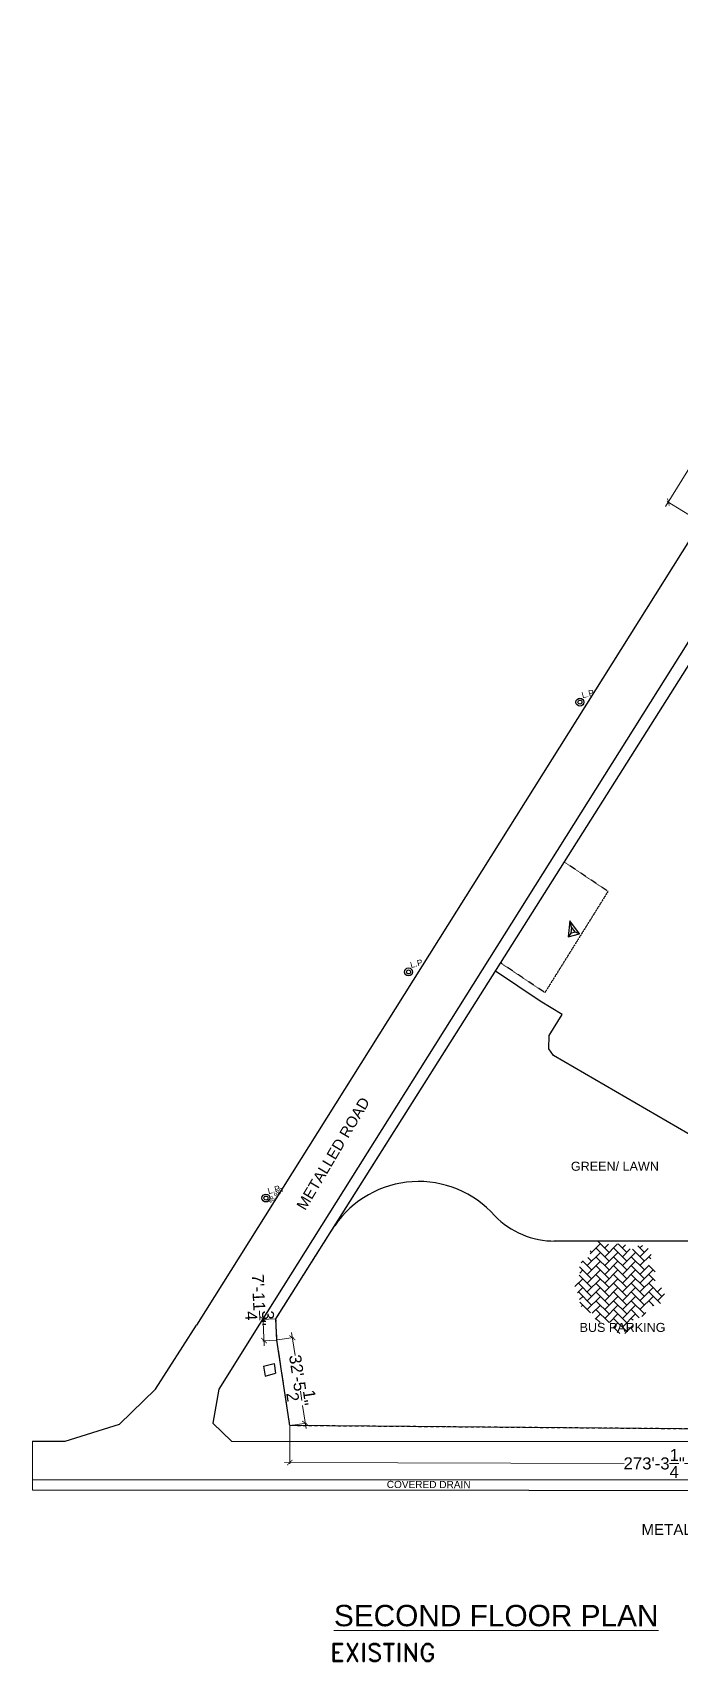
# Model space of a CAD drawing. Header units: inches. Extents: x -110725 to 51121, y 8404 to 44825.
# Drawn here: x 14541 to 17460, y 19246 to 26573 of the extents above; entities that cross this region are included whole.
import ezdxf
from ezdxf.enums import TextEntityAlignment as Align

# ---------------------------------------------------------------- set-up
doc = ezdxf.new("R2010")
doc.units = ezdxf.units.IN
doc.header["$LTSCALE"] = 0.1
doc.header["$MEASUREMENT"] = 0
doc.linetypes.add('CENTER', pattern=[2, 1.25, -0.25, 0.25, -0.25])
doc.linetypes.add('HIDDEN', pattern=[0.375, 0.25, -0.125])
doc.layers.get('0').update_dxf_attribs({"color": 1, "lineweight": 0})
doc.layers.get('Defpoints').update_dxf_attribs({"lineweight": 0})
for name, color, linetype in [('boundary', 6, 'Continuous'), ('building', 6, 'Continuous'), ('GREEN BELT', 80, 'Continuous'), ('MAN HOL', 154, 'Continuous'), ('PARKING SHED', 9, 'Continuous'), ('POLE', 7, 'Continuous'), ('road', 8, 'Continuous'), ('SEAL', 7, 'Continuous')]:
    doc.layers.add(name, color=color, linetype=linetype)
for name, color, linetype, lineweight in [('dim', 252, 'Continuous', 0), ('HATCH', 5, 'Continuous', 5), ('TEXT', 3, 'Continuous', 0)]:
    doc.layers.add(name, color=color, linetype=linetype, lineweight=lineweight)
doc.styles.add('as', font='arial.ttf')
doc.styles.add('EHSAN', font='arial.ttf', dxfattribs={"height": 54})
doc.styles.add('MONOTXT', font='@Arial Unicode MS')
doc.styles.add('ROMAND', font='romand.shx')
doc.styles.get("Standard").update_dxf_attribs({"font": 'arial.ttf'})
doc.styles.add('STYLE10', font='arial.ttf')
doc.dimstyles.new('DIM1', dxfattribs={"dimtxt": 54, "dimasz": 6, "dimexe": 6, "dimexo": 3, "dimgap": 1, "dimtad": 0, "dimzin": 0, "dimdsep": 46, "dimlunit": 4, "dimtxsty": 'EHSAN', "dimblk": 'ARCHTICK', "dimcen": 3, "dimdle": 6, "dimclrd": 4, "dimclre": 4, "dimclrt": 6, "dimadec": 0, "dimazin": 0, "dimtfac": 1, "dimtofl": 0, "dimtmove": 1, "dimatfit": 3, "dimldrblk": 'ARCHTICK', "dimfxl": 4, "dimtolj": 1, "dimtzin": 3, "dimlwd": -1, "dimlwe": -1, "dimarcsym": 0})

# ---------------------------------------------------------------- blocks, each defined once
blk = doc.blocks.new('cp')
at = {"color": 1, "linetype": 'Continuous', "lineweight": 25}
for p, q in [((439137.34, 3492505.51, -684.44), (439134.78, 3492498.54, -684.44)), ((439140.21, 3492498.54, -684.44), (439137.34, 3492505.51, -684.44)), ((439137.4, 3492502.57, -684.44), (439137.34, 3492505.51, -684.44)), ((439136.43, 3492499.92, -684.44), (439134.78, 3492498.54, -684.44)), ((439134.78, 3492498.54, -684.44), (439140.21, 3492498.54, -684.44)), ((439137.4, 3492502.57, -684.44), (439136.43, 3492499.92, -684.44)), ((439136.43, 3492499.92, -684.44), (439138.49, 3492499.92, -684.44)), ((439138.49, 3492499.92, -684.44), (439137.4, 3492502.57, -684.44)), ((439138.49, 3492499.92, -684.44), (439140.21, 3492498.54, -684.44))]:
    blk.add_line(p, q, dxfattribs=at)
blk = doc.blocks.new('LP')
at = {"layer": 'POLE', "linetype": 'Continuous'}
for radius in [2.24, 1.12]:
    blk.add_circle((39544.58, 18392.87), radius, dxfattribs=at)
at = {"layer": 'SEAL', "color": 7, "linetype": 'Continuous', "lineweight": 25, "style": 'MONOTXT'}
blk.add_text('L.P', height=3.36, dxfattribs=at).set_placement((39550.06, 18394.6), align=Align.CENTER)
blk = doc.blocks.new('_ArchTick')
at = {"color": 0, "linetype": 'ByBlock', "const_width": 0.15}
blk.add_lwpolyline([(-0.5, -0.5), (0.5, 0.5)], dxfattribs=at)
blk = doc.blocks.new('*D2191')
at = {"layer": 'Defpoints', "color": 0, "transparency": 16777216}
for p in [(19090.3, 26306.5, 1175.7), (17401.8, 24460.8), (17800.8, 24214.8, 1175.7)]:
    blk.add_point(p, dxfattribs=at)
at = {"layer": 'dim', "color": 4, "transparency": 16777216}
for p, q in [((18703.8, 26572.9), (18117.7, 25622.1)), ((19087.7, 26308), (18686.1, 26555.6)), ((17389.2, 24440.4), (17975.3, 25391.2)), ((17798.3, 24216.4), (17396.7, 24464))]:
    blk.add_line(p, q, dxfattribs=at)
at = {"layer": 'dim', "color": 4, "transparency": 16777216, "xscale": 24, "yscale": 24, "zscale": 24}
for p, rotation in [((18691.2, 26552.5), 58.34713072888594), ((17401.8, 24460.8), 238.3471307288859)]:
    blk.add_blockref('_ArchTick', p, dxfattribs=dict(at, rotation=rotation))
at = {"layer": 'dim', "color": 6, "transparency": 16777216, "insert": (18046.5, 25506.6), "char_height": 54, "attachment_point": 5, "rotation": 58.34713, "style": 'EHSAN'}
blk.add_mtext('\\A1;204\'-9{\\H1x;\\S1/4;}"', dxfattribs=at)
blk = doc.blocks.new('*D2192')
at = {"layer": 'Defpoints', "color": 0, "transparency": 16777216}
for p in [(15578.2, 20784.5), (15636, 20787.1, 1175.7), (15640.4, 20691.6, 1175.7)]:
    blk.add_point(p, dxfattribs=at)
at = {"layer": 'dim', "color": 4, "transparency": 16777216}
for p, q in [((15633, 20787), (15572.2, 20784.2)), ((15583.6, 20664.9), (15577.1, 20808.4)), ((15637.4, 20691.4), (15576.5, 20688.6))]:
    blk.add_line(p, q, dxfattribs=at)
at = {"layer": 'dim', "color": 4, "transparency": 16777216, "xscale": 24, "yscale": 24, "zscale": 24}
for p, rotation in [((15578.2, 20784.5), 92.61156248654193), ((15582.5, 20688.9), 272.6115624865419)]:
    blk.add_blockref('_ArchTick', p, dxfattribs=dict(at, rotation=rotation))
at = {"layer": 'dim', "color": 6, "transparency": 16777216, "insert": (15559.4, 20871.3), "char_height": 54, "attachment_point": 5, "rotation": 272.61156, "style": 'EHSAN'}
blk.add_mtext('\\A1;7\'-11{\\H1x;\\S3/4;}"', dxfattribs=at)
blk = doc.blocks.new('*D2193')
at = {"layer": 'Defpoints', "color": 0, "transparency": 16777216}
for p in [(15640.4, 20691.6, 1175.7), (15698.6, 20306.5, 1175.7), (15767.9, 20317)]:
    blk.add_point(p, dxfattribs=at)
at = {"layer": 'dim', "color": 4, "transparency": 16777216}
for p, q in [((15643.3, 20692), (15715.6, 20702.9)), ((15706.1, 20725.8), (15721.8, 20621.7)), ((15771.4, 20293.3), (15755.7, 20397.4)), ((15701.5, 20307), (15773.8, 20317.9))]:
    blk.add_line(p, q, dxfattribs=at)
at = {"layer": 'dim', "color": 4, "transparency": 16777216, "xscale": 24, "yscale": 24, "zscale": 24}
for p, rotation in [((15709.7, 20702), 98.59702656413425), ((15767.9, 20317), 278.5970265641343)]:
    blk.add_blockref('_ArchTick', p, dxfattribs=dict(at, rotation=rotation))
at = {"layer": 'dim', "color": 6, "transparency": 16777216, "insert": (15738.8, 20509.5), "char_height": 54, "attachment_point": 5, "rotation": 278.59703, "style": 'EHSAN'}
blk.add_mtext('\\A1;32\'-5{\\H1x;\\S1/2;}"', dxfattribs=at)
blk = doc.blocks.new('*D2194')
at = {"layer": 'Defpoints', "color": 0, "transparency": 16777216}
for p in [(15698.6, 20306.5, 1175.7), (18977.8, 20298.9, 1175.7), (15698.2, 20140.3)]:
    blk.add_point(p, dxfattribs=at)
at = {"layer": 'dim', "color": 4, "transparency": 16777216}
for p, q in [((15698.6, 20303.5), (15698.2, 20134.3)), ((18977.8, 20295.9), (18977.4, 20126.7)), ((15674.2, 20140.4), (17202.1, 20136.8)), ((19001.4, 20132.6), (17473.4, 20136.2))]:
    blk.add_line(p, q, dxfattribs=at)
at = {"layer": 'dim', "color": 4, "transparency": 16777216, "xscale": 24, "yscale": 24, "zscale": 24}
for p, rotation in [((15698.2, 20140.3), 179.866009565294), ((18977.4, 20132.7), 359.866009565294)]:
    blk.add_blockref('_ArchTick', p, dxfattribs=dict(at, rotation=rotation))
at = {"layer": 'dim', "color": 6, "transparency": 16777216, "insert": (17337.8, 20136.5), "char_height": 54, "attachment_point": 5, "rotation": 359.86601, "style": 'EHSAN'}
blk.add_mtext('\\A1;273\'-3{\\H1x;\\S1/4;}"', dxfattribs=at)

msp = doc.modelspace()

# ---------------------------------------------------------------- hatches: boundary and pattern name
at = {"layer": 'HATCH'}
h = msp.add_hatch(dxfattribs=at)
h.set_pattern_fill('AR-HBONE', color=251, scale=7)
h.set_pattern_definition([(45, (57346.872, 0), (3e-15, 39.59798), [84, -28]), (135, (57366.67, 19.8), (3e-15, 39.59798), [84, -28])])
edge = h.paths.add_edge_path()
edge.add_arc((17288.29135, 20977.01655), 57.79696, 321.434521443, 431.434521344)
edge.add_arc((17276.31527, 21069.09226), 48.09472, 309.170316825, 509.436811537)
edge.add_arc((17183.48421, 21067.15357), 57.79696, 27.172607018, 137.172606919)
edge.add_arc((17096.45348, 21090.14517), 47.52427, 20.0565317, 210.026767812)
edge.add_arc((17058.24225, 21008.64141), 57.79696, 92.910692593, 202.910692493)
edge.add_arc((17038.79693, 20939.25231), 57.79696, 125.77973538, 235.779735281)
edge.add_arc((17060.12344, 20870.41811), 57.79696, 158.648778168, 268.648778068)
edge.add_arc((17115.39362, 20824.1777), 57.79696, 191.517820955, 301.517820855)
edge.add_arc((17194.58475, 20768.91902), 49.34167, 173.02945644, 385.744270945)
edge.add_arc((17251.77868, 20846.72397), 57.79696, 257.25590653, 367.25590643)
edge.add_arc((17336.20301, 20893.32761), 47.7354, 235.423391054, 453.26703682)

# ---------------------------------------------------------------- linework, layer by layer
at = {"linetype": 'Continuous'}
msp.add_line((14541.02385, 20236.57699), (14541.02385, 20015.66447), dxfattribs=at)
at = {"layer": 'boundary', "linetype": 'CENTER', "elevation": -26.09038}
msp.add_lwpolyline([(23308.30427, 20478.20914), (22019.30711, 20479.40266), (22025.02417, 20285.19908), (21004.8129, 20285.46756), (20881.27951, 20409.49329), (20564.44073, 20408.8178), (20564.44073, 20408.8178), (20438.83748, 20284.255), (18977.76665, 20298.8718), (18947.89771, 20406.68863), (18631.94849, 20404.02947), (18631.94849, 20404.02947), (18505.57867, 20283.33), (15698.57043, 20306.54046), (15640.36334, 20691.55207), (15636.00563, 20787.09078), (17800.80866, 24214.83069)], dxfattribs=at)
at = {"layer": 'building', "linetype": 'Continuous', "elevation": 1.07221}
msp.add_lwpolyline([(18505.57867, 20283.33), (15698.57043, 20306.54046), (15640.36334, 20691.55207), (15636.00563, 20787.09078), (17800.80866, 24214.83069)], dxfattribs=at)
at = {"layer": 'GREEN BELT', "linetype": 'Continuous'}
msp.add_line((18345.24202, 21136.61756), (16885.66746, 21136.61756), dxfattribs=at)
msp.add_lwpolyline([(17757.48209, 21640.75306), (17711.34708, 21561.28684, -0.4142135624), (17629.33298, 21539.52249), (16884.43945, 21971.97879), (16863.06154, 22001.84415), (16865.12873, 22061.13383), (16923.50665, 22156.49411), (16825.47341, 22216.14179), (16623.97328, 22351.43454)], format="xyb", dxfattribs=at)
for centre, radius, start, end in [((16277.53588, 20947.88705, -55.63566), 456.85539, 41.419890996, 145.634220669), ((16890.67161, 21515.77768, -48.72588), 379.16376, 224.476360585, 270.251004826)]:
    msp.add_arc(centre, radius, start, end, dxfattribs=at)
at = {"layer": 'MAN HOL', "linetype": 'Continuous'}
for points, elevation in [([(15580.45475, 20573.37522), (15627.26085, 20586.50915), (15633.78122, 20541.91023)], -7.02892), ([(15580.45475, 20573.37522), (15586.97513, 20528.7763)], -6.07584), ([(15586.97513, 20528.7763), (15633.78122, 20541.91023)], -6.07584)]:
    msp.add_lwpolyline(points, dxfattribs=dict(at, elevation=elevation))
at = {"layer": 'PARKING SHED', "linetype": 'HIDDEN', "elevation": 4.64623}
for points in [[(17130.08794, 22709.70397), (16933.57127, 22841.65069)], [(17130.08794, 22709.70397), (16845.98562, 22254.4037), (16647.05019, 22387.97444)]]:
    msp.add_lwpolyline(points, dxfattribs=at)
at = {"layer": 'road', "linetype": 'Continuous'}
for points, elevation in [([(18902.46435, 26526.16317), (15278.01714, 20758.75346)], 3.21662), ([(19176.04424, 26513.70008), (15561.85337, 20762.23016)], 3.21662), ([(14541.02385, 20236.57699), (14687.66327, 20236.09082), (14931.52783, 20313.57589), (15093.69446, 20470.14029), (15278.01714, 20758.75346)], -10.96034), ([(15561.85337, 20762.23016), (15561.85337, 20762.23016), (15378.60715, 20470.45072), (15352.13223, 20316.82491), (15435.68522, 20237.24667)], -5.12277), ([(15435.68522, 20237.24667), (29389.80996, 20231.50136), (29376.89175, 20463.11896)], -5.95671), ([(14541.02385, 20064.42399), (30089.42222, 20058.02228), (30380.22385, 20058.33929)], -8.69679), ([(30472.84112, 20005.33655), (30170.41072, 20005.60601), (14541.02385, 20015.66447)], 4.05056)]:
    msp.add_lwpolyline(points, dxfattribs=dict(at, elevation=elevation))

# ---------------------------------------------------------------- block references
at = {"layer": 'building', "linetype": 'Continuous', "xscale": 8.002064570160488, "yscale": 8.002064570160488, "zscale": 8.002064570160488, "rotation": 14.69136503644292}
for p in [(-251762.0501, -199060.71902, 8.22026), (-252533.33971, -200274.33529, 9.29247), (-253174.79452, -201291.21553, 4.5271)]:
    msp.add_blockref('LP', p, dxfattribs=at)
at = {"layer": 'SEAL', "linetype": 'HIDDEN', "xscale": 9.69466234913073, "yscale": 9.69466234913073, "zscale": 9.69466234913073, "rotation": 14.69136503644292}
msp.add_blockref('cp', (4485825.92509, -33808809.55868, -5515.07575), dxfattribs=at)

# ---------------------------------------------------------------- texts
at = {"layer": 'TEXT', "color": 7, "linetype": 'Continuous', "lineweight": 25}
for s, height, rotation, p in [('METALLED ROAD', 48.6116571, 59.280640819, (15767.48845, 21271.32098)), ('COVERED DRAIN', 32.4077714, 359.886982453, (16134.54263, 20025.69296)), ('METALLED ROAD', 48.6116571, 359.886982453, (17280.42639, 19815.0397))]:
    msp.add_text(s, height=height, rotation=rotation, dxfattribs=at).set_placement(p)
at = {"layer": 'TEXT'}
for s, height, style, p in [('GREEN/ LAWN', 40.5, 'as', (16962.86733, 21453.00773)), ('BUS PARKING', 40.5, 'as', (17001.95919, 20728.01623)), ('%%USECOND FLOOR PLAN', 96, 'STYLE10', (15896.62159, 19404.03634, 32.88103)), ('EXISTING', 80.64, 'ROMAND', (15880.16774, 19245.79605, 32.88103))]:
    msp.add_text(s, height=height, dxfattribs=dict(at, style=style)).set_placement(p)
msp.add_text('98.980 ', height=20.133676, rotation=44.12467166, dxfattribs=at).set_placement((15610.06329, 21304.58462))

# ---------------------------------------------------------------- dimensions: what is measured, and where the dimension line sits
at = {"layer": 'dim'}
for p1, p2, distance, picture, middle in [((19090.25384, 26306.46684, 1.07221), (17800.80866, 24214.83069, 1.07221), -468.76796, '*D2191', (18046.49577, 25506.64488, -1174.66297)), ((15640.36334, 20691.55207, 1.07221), (15698.57043, 20306.54046, 1.07221), 70.07533, '*D2193', (15738.75486, 20509.52141, -1174.66297)), ((18977.76665, 20298.8718, 1.07221), (15698.57043, 20306.54046, 1.07221), 166.22174, '*D2194', (17337.77982, 20136.48484, -1174.66297))]:
    dim = msp.add_aligned_dim(p1=p1, p2=p2, distance=distance, dimstyle='DIM1', override={"dimtxt": 36, "dimasz": 24, "dimdle": 24}, dxfattribs=at)
    dim.commit()
    dim.dimension.update_dxf_attribs({"geometry": picture, "text_midpoint": middle})
dim = msp.add_linear_dim(base=(15578.17268, 20784.4529, -1174.66297), p1=(15640.36334, 20691.55207, 1.07221), p2=(15636.00563, 20787.09078, 1.07221), angle=92.611562487, dimstyle='DIM1', override={"dimtxt": 36, "dimasz": 24, "dimdle": 24}, dxfattribs=at)
dim.commit()
dim.dimension.update_dxf_attribs({"geometry": '*D2192', "text_midpoint": (15559.35858, 20871.28916, -1174.66297), "dimtype": 161})

doc.saveas('drawing.dxf')
